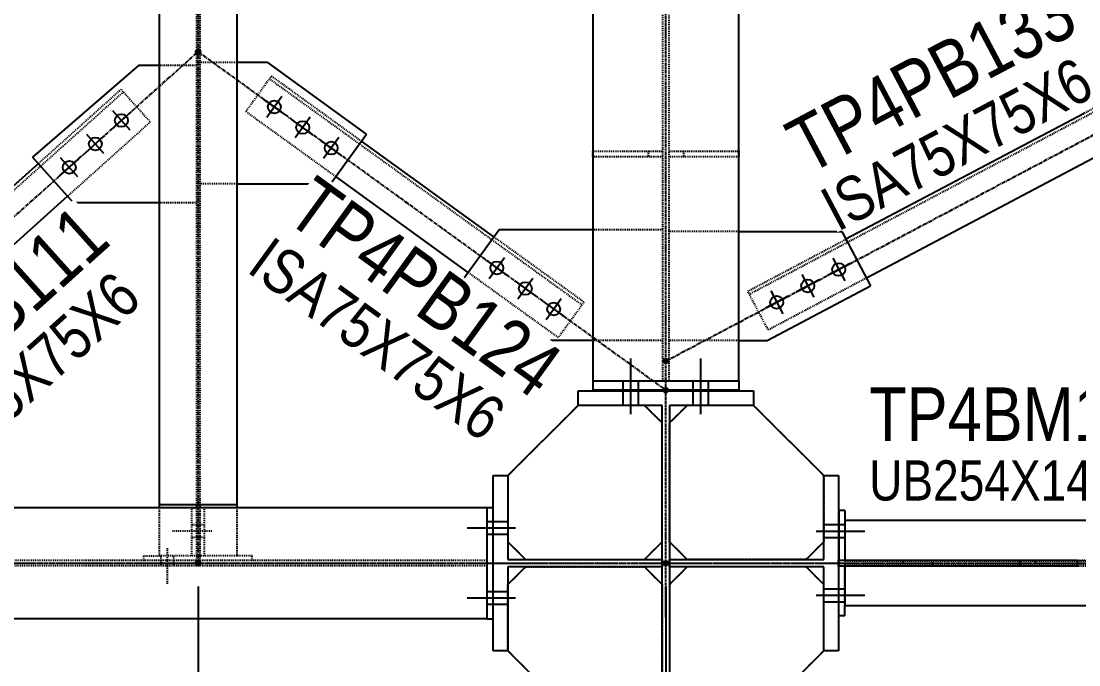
# Model space of a CAD drawing. Header units: millimetres. Extents: x 2102 to 21371, y 12217 to 26594.
# Drawn here: x 16029 to 17838, y 14147 to 15248 of the extents above; entities that cross this region are included whole.
import ezdxf

# ---------------------------------------------------------------- set-up
doc = ezdxf.new("R2010")
doc.units = ezdxf.units.MM
for name, pattern in [('CENTER', [12.7, 7.9375, -1.5875, 1.5875, -1.5875]), ('DXK_LINE_DOT2', [3.9198, 1.9599, -1.9599]), ('DXK_LINE_DOT5', [7.8785, 2.979, -0.9799, 0.9799, -0.9799, 0.9799, -0.9799])]:
    doc.linetypes.add(name, pattern=pattern)
for name, color, linetype in [('1', 7, 'Continuous'), ('2', 7, 'Continuous'), ('4', 7, 'Continuous'), ('6', 7, 'Continuous'), ('8', 7, 'Continuous')]:
    doc.layers.add(name, color=color, linetype=linetype)
doc.styles.add('Arial', font='arial.ttf', dxfattribs={"height": 0.2})
doc.styles.add('Arial Narrow', font='ARIALN.TTF', dxfattribs={"height": 0.2})

# ---------------------------------------------------------------- blocks, each defined once
blk = doc.blocks.new('GridLine-116860372-116903 - 114867')
at = {"layer": '2', "color": 7, "linetype": 'DXK_LINE_DOT5'}
blk.add_line((20200.6, 12454.5), (20200.6, 27661.7), dxfattribs=at)
blk = doc.blocks.new('GridLine-116860372-116905 - 114867')
at = {"layer": '2', "color": 7, "linetype": 'DXK_LINE_DOT5'}
blk.add_line((2535.4, 12570.8), (24512.1, 12570.8), dxfattribs=at)
blk = doc.blocks.new('Part-116860372-114914 - 114867')
at = {"layer": '2', "color": 2, "linetype": 'Continuous'}
for p, q in [((19831.8, 12383.3), (19831.8, 12758.3)), ((19831.8, 12758.3), (19863.1, 12758.3)), ((19863.1, 12758.3), (19863.1, 12579)), ((19863.1, 12579), (20192.4, 12579)), ((20192.4, 12579), (20192.4, 12562.7)), ((20192.4, 12562.7), (19863.1, 12562.7)), ((19863.1, 12562.7), (19863.1, 12383.3)), ((19863.1, 12383.3), (19831.8, 12383.3))]:
    blk.add_line(p, q, dxfattribs=at)
blk = doc.blocks.new('Part-116860372-157493 - 114867')
at = {"layer": '1', "color": 6, "linetype": 'DXK_LINE_DOT2'}
for p, q in [((20208.7, 12870.8), (20246.2, 12908.3)), ((20388.1, 12908.3), (20538.1, 12758.3)), ((20246.2, 12579), (20208.7, 12616.5)), ((20538.1, 12616.5), (20500.6, 12579))]:
    blk.add_line(p, q, dxfattribs=at)
blk = doc.blocks.new('Part-116860372-114913 - 114867')
at = {"layer": '4', "linetype": 'Continuous'}
blk.add_hatch(color=4, dxfattribs=at).paths.add_polyline_path([(20200.6, 12565.8, -1), (20200.6, 12575.8, -1)])
at = {"layer": '2', "color": 2, "linetype": 'Continuous'}
for p, q in [((20013.1, 12939.6), (20388.1, 12939.6)), ((20013.1, 12908.3), (20013.1, 12939.6)), ((20388.1, 12939.6), (20388.1, 12908.3)), ((20192.4, 12908.3), (20013.1, 12908.3)), ((20192.4, 12233.3), (20192.4, 12908.3)), ((20388.1, 12908.3), (20208.7, 12908.3)), ((20208.7, 12908.3), (20208.7, 12233.3)), ((20013.1, 12202.1), (20013.1, 12233.3)), ((20013.1, 12233.3), (20192.4, 12233.3)), ((20208.7, 12233.3), (20388.1, 12233.3)), ((20388.1, 12233.3), (20388.1, 12202.1)), ((20388.1, 12202.1), (20013.1, 12202.1))]:
    blk.add_line(p, q, dxfattribs=at)
at = {"layer": '4', "color": 4, "linetype": 'CENTER'}
blk.add_line((20200.6, 12570.8), (20200.6, 12570.8), dxfattribs=at)
at = {"layer": '4', "color": 4, "linetype": 'Continuous'}
blk.add_circle((20200.6, 12570.8), 5, dxfattribs=at)
blk = doc.blocks.new('Part-116860372-114915 - 114867')
at = {"layer": '2', "color": 2, "linetype": 'Continuous'}
for p, q in [((20538.1, 12758.3), (20569.3, 12758.3)), ((20538.1, 12579), (20538.1, 12758.3)), ((20569.3, 12758.3), (20569.3, 12383.3)), ((20208.7, 12562.7), (20208.7, 12579)), ((20208.7, 12579), (20538.1, 12579)), ((20538.1, 12562.7), (20208.7, 12562.7)), ((20538.1, 12383.3), (20538.1, 12562.7)), ((20569.3, 12383.3), (20538.1, 12383.3))]:
    blk.add_line(p, q, dxfattribs=at)
blk = doc.blocks.new('Part-116860372-114922 - 114867')
at = {"layer": '4', "linetype": 'Continuous'}
blk.add_hatch(color=4, dxfattribs=at).paths.add_polyline_path([(20200.6, 12565.8, -1), (20200.6, 12575.8, -1)])
at = {"layer": '1', "color": 6, "linetype": 'DXK_LINE_DOT2'}
for p, q in [((20583.1, 12662.3), (20583.1, 12564.6)), ((23568.1, 12574.8), (20583.1, 12574.8)), ((23568.1, 12566.9), (20583.1, 12566.9))]:
    blk.add_line(p, q, dxfattribs=at)
at = {"layer": '2', "color": 2, "linetype": 'Continuous'}
for p, q in [((20583.1, 12662.3), (20583.1, 12577.1)), ((23568.1, 12662.3), (20583.1, 12662.3)), ((20583.1, 12564.6), (20583.1, 12479.3)), ((23568.1, 12479.3), (20583.1, 12479.3))]:
    blk.add_line(p, q, dxfattribs=at)
at = {"layer": '4', "color": 4, "linetype": 'CENTER'}
blk.add_line((20200.6, 12570.8), (23950.6, 12570.8), dxfattribs=at)
at = {"layer": '4', "color": 4, "linetype": 'Continuous'}
blk.add_circle((20200.6, 12570.8), 5, dxfattribs=at)
blk = doc.blocks.new('Part-116860372-115871 - 114867')
at = {"layer": '1', "color": 6, "linetype": 'DXK_LINE_DOT2'}
for p, q in [((20044.3, 12960.8), (20194.3, 12960.8)), ((20206.8, 12960.8), (20356.8, 12960.8))]:
    blk.add_line(p, q, dxfattribs=at)
at = {"layer": '2', "color": 2, "linetype": 'Continuous'}
for p, q in [((20044.3, 12960.8), (20044.3, 12940.8)), ((20356.8, 12960.8), (20356.8, 12940.8)), ((20356.8, 12940.8), (20044.3, 12940.8))]:
    blk.add_line(p, q, dxfattribs=at)
blk = doc.blocks.new('Part-116860372-114923 - 114867')
at = {"layer": '4', "linetype": 'Continuous'}
blk.add_hatch(color=4, dxfattribs=at).paths.add_polyline_path([(20200.6, 12565.8, -1), (20200.6, 12575.8, -1)])
at = {"layer": '1', "color": 6, "linetype": 'DXK_LINE_DOT2'}
for p, q in [((19818.1, 12576.7), (9958.1, 12576.7)), ((19818.1, 12565), (9958.1, 12565))]:
    blk.add_line(p, q, dxfattribs=at)
at = {"layer": '2', "color": 2, "linetype": 'Continuous'}
for p, q in [((18431.8, 12689.6), (19818.1, 12689.6)), ((19818.1, 12689.6), (19818.1, 12452.1)), ((19818.1, 12452.1), (18431.8, 12452.1))]:
    blk.add_line(p, q, dxfattribs=at)
at = {"layer": '4', "color": 4, "linetype": 'CENTER'}
blk.add_line((9575.6, 12570.8), (20200.6, 12570.8), dxfattribs=at)
at = {"layer": '4', "color": 4, "linetype": 'Continuous'}
blk.add_circle((20200.6, 12570.8), 5, dxfattribs=at)
blk = doc.blocks.new('Part-116860372-116354 - 114867')
at = {"layer": '1', "color": 6, "linetype": 'DXK_LINE_DOT2'}
for p, q in [((20206.8, 13452.1), (20356.8, 13452.1)), ((20356.8, 13439.6), (20206.8, 13439.6)), ((20238.1, 13452.1), (20238.1, 13439.6)), ((20356.8, 13452.1), (20356.8, 13439.6))]:
    blk.add_line(p, q, dxfattribs=at)
blk = doc.blocks.new('Part-116860372-149972 - 114867')
at = {"layer": '1', "color": 6, "linetype": 'DXK_LINE_DOT2'}
for p, q in [((19900.6, 12562.7), (20155, 12562.7)), ((19863.1, 12383.3), (19863.1, 12525.2)), ((20192.5, 12525.2), (20192.5, 12270.8)), ((20155, 12233.3), (20013.1, 12233.3))]:
    blk.add_line(p, q, dxfattribs=at)
at = {"layer": '2', "color": 2, "linetype": 'Continuous'}
for p, q in [((19900.6, 12562.7), (19863.1, 12525.2)), ((20155, 12562.7), (20192.5, 12525.2)), ((20013.1, 12233.3), (19863.1, 12383.3)), ((20192.5, 12270.8), (20155, 12233.3))]:
    blk.add_line(p, q, dxfattribs=at)
blk = doc.blocks.new('Part-116860372-114995 - 114867')
at = {"layer": '4', "linetype": 'Continuous'}
for points in [[(19200.6, 15315.8, -1), (19200.6, 15325.8, -1)], [(19200.6, 12565.8, -1), (19200.6, 12575.8, -1)]]:
    blk.add_hatch(color=4, dxfattribs=at).paths.add_polyline_path(points)
at = {"layer": '1', "color": 6, "linetype": 'DXK_LINE_DOT2'}
for p, q in [((19117.3, 15303.4), (19117.3, 15177.7)), ((19283.8, 15303.4), (19117.3, 15303.4)), ((19197, 15303.4), (19197, 15177.7)), ((19204.1, 15303.4), (19204.1, 15177.7)), ((19283.8, 15303.4), (19283.8, 15177.7)), ((19197, 15171.5), (19197, 12695.8)), ((19204.1, 15171.5), (19204.1, 12695.8)), ((19117.3, 12689.6), (19117.3, 12586.7)), ((19197, 12689.6), (19197, 12586.7)), ((19204.1, 12689.6), (19204.1, 12586.7)), ((19283.8, 12689.6), (19283.8, 12586.7)), ((19283.8, 12586.7), (19117.3, 12586.7))]:
    blk.add_line(p, q, dxfattribs=at)
at = {"layer": '2', "color": 2, "linetype": 'Continuous'}
for p, q in [((19117.3, 15177.7), (19117.3, 12689.6)), ((19283.8, 15171.5), (19117.3, 15171.5)), ((19197, 15177.7), (19197, 15171.5)), ((19204.1, 15177.7), (19204.1, 15171.5)), ((19283.8, 15177.7), (19283.8, 12689.6)), ((19283.8, 12695.8), (19117.3, 12695.8)), ((19197, 12695.8), (19197, 12689.6)), ((19204.1, 12695.8), (19204.1, 12689.6))]:
    blk.add_line(p, q, dxfattribs=at)
at = {"layer": '4', "color": 4, "linetype": 'CENTER'}
blk.add_line((19200.6, 15320.8), (19200.6, 12570.8), dxfattribs=at)
at = {"layer": '4', "color": 4, "linetype": 'Continuous'}
for centre in [(19200.6, 15320.8), (19200.6, 12570.8)]:
    blk.add_circle(centre, 5, dxfattribs=at)
blk = doc.blocks.new('Part-116860372-115072 - 114867')
at = {"layer": '4', "linetype": 'Continuous'}
for points in [[(19200.6, 13659.6, -1), (19200.6, 13669.6, -1)], [(17981.8, 12565.8, -1), (17981.8, 12575.8, -1)]]:
    blk.add_hatch(color=4, dxfattribs=at).paths.add_polyline_path(points)
at = {"layer": '1', "color": 6, "linetype": 'DXK_LINE_DOT2'}
for p, q in [((19041, 13578.5), (18142.9, 12772.5)), ((19036, 13584), (18859.2, 13425.4)), ((19036, 13584), (19098.6, 13514.3)), ((19098.6, 13514.3), (18921.8, 13355.6)), ((18137.9, 12778.1), (18314.7, 12936.7)), ((18377.3, 12867), (18200.5, 12708.3)), ((18200.5, 12708.3), (18137.9, 12778.1))]:
    blk.add_line(p, q, dxfattribs=at)
at = {"layer": '2', "color": 2, "linetype": 'Continuous'}
for p, q in [((18859.2, 13425.4), (18314.7, 12936.7)), ((18921.8, 13355.6), (18377.3, 12867))]:
    blk.add_line(p, q, dxfattribs=at)
at = {"layer": '4', "color": 4, "linetype": 'CENTER'}
blk.add_line((17981.8, 12570.8), (19200.6, 13664.6), dxfattribs=at)
at = {"layer": '4', "color": 4, "linetype": 'Continuous'}
for centre in [(19200.6, 13664.6), (17981.8, 12570.8)]:
    blk.add_circle(centre, 5, dxfattribs=at)
blk = doc.blocks.new('Part-116860372-115073 - 114867')
at = {"layer": '4', "linetype": 'Continuous'}
for points in [[(19200.6, 13659.6, -1), (19200.6, 13669.6, -1)], [(20200.6, 12935.8, -1), (20200.6, 12945.8, -1)]]:
    blk.add_hatch(color=4, dxfattribs=at).paths.add_polyline_path(points)
at = {"layer": '1', "color": 6, "linetype": 'DXK_LINE_DOT2'}
for p, q in [((19357.5, 13612.7), (19302.6, 13536.8)), ((19357.5, 13612.7), (19549.9, 13473.5)), ((20021.2, 13123.1), (19353.1, 13606.6)), ((19495, 13397.5), (19302.6, 13536.8)), ((20025.6, 13129.2), (19833.2, 13268.5)), ((19970.6, 13053.3), (19778.2, 13192.5)), ((20025.6, 13129.2), (19970.6, 13053.3))]:
    blk.add_line(p, q, dxfattribs=at)
at = {"layer": '2', "color": 2, "linetype": 'Continuous'}
for p, q in [((19833.2, 13268.5), (19549.9, 13473.5)), ((19778.2, 13192.5), (19495, 13397.5))]:
    blk.add_line(p, q, dxfattribs=at)
at = {"layer": '4', "color": 4, "linetype": 'CENTER'}
blk.add_line((19200.6, 13664.6), (20200.6, 12940.8), dxfattribs=at)
at = {"layer": '4', "color": 4, "linetype": 'Continuous'}
for centre in [(19200.6, 13664.6), (20200.6, 12940.8)]:
    blk.add_circle(centre, 5, dxfattribs=at)
blk = doc.blocks.new('Part-116860372-115074 - 114867')
at = {"layer": '4', "linetype": 'Continuous'}
for points in [[(21450.6, 13659.6, -1), (21450.6, 13669.6, -1)], [(20200.6, 12998.3, -1), (20200.6, 13008.3, -1)]]:
    blk.add_hatch(color=4, dxfattribs=at).paths.add_polyline_path(points)
at = {"layer": '1', "color": 6, "linetype": 'DXK_LINE_DOT2'}
for p, q in [((21308.2, 13637.4), (20379.1, 13145.8)), ((21304.7, 13644), (21094.8, 13532.9)), ((21304.7, 13644), (21348.6, 13561.1)), ((21348.6, 13561.1), (21138.6, 13450.1)), ((20375.6, 13152.5), (20585.5, 13263.5)), ((20629.3, 13180.7), (20419.4, 13069.6)), ((20419.4, 13069.6), (20375.6, 13152.5))]:
    blk.add_line(p, q, dxfattribs=at)
at = {"layer": '2', "color": 2, "linetype": 'Continuous'}
for p, q in [((21094.8, 13532.9), (20585.5, 13263.5)), ((21138.6, 13450.1), (20629.3, 13180.7))]:
    blk.add_line(p, q, dxfattribs=at)
at = {"layer": '4', "color": 4, "linetype": 'CENTER'}
blk.add_line((20200.6, 13003.3), (21450.6, 13664.6), dxfattribs=at)
at = {"layer": '4', "color": 4, "linetype": 'Continuous'}
for centre in [(21450.6, 13664.6), (20200.6, 13003.3)]:
    blk.add_circle(centre, 5, dxfattribs=at)
blk = doc.blocks.new('Bolt-116860372-116146 - 114867')
at = {"layer": '2', "color": 1, "linetype": 'Continuous'}
for p, q in [((19016.3, 13499.2), (19057.3, 13536)), ((19055.2, 13497.1), (19018.4, 13538.1)), ((18960.5, 13449.1), (19001.4, 13485.9)), ((18999.3, 13447), (18962.6, 13488)), ((18904.7, 13399), (18945.6, 13435.8)), ((18943.5, 13397), (18906.8, 13437.9))]:
    blk.add_line(p, q, dxfattribs=at)
for centre in [(19036.8, 13517.6), (18981, 13467.5), (18925.2, 13417.4)]:
    blk.add_circle(centre, 13.8, dxfattribs=at)
blk = doc.blocks.new('Part-116860372-116154 - 114867')
at = {"layer": '1', "color": 6, "linetype": 'DXK_LINE_DOT2'}
for p, q in [((19283.8, 13641.5), (19204.1, 13641.5)), ((19283.8, 13382.3), (19204.1, 13382.3))]:
    blk.add_line(p, q, dxfattribs=at)
at = {"layer": '2', "color": 2, "linetype": 'Continuous'}
for p, q in [((19349.7, 13641.5), (19283.8, 13641.5)), ((19560.9, 13488.6), (19349.7, 13641.5)), ((19484, 13382.3), (19560.9, 13488.6)), ((19283.8, 13382.3), (19484, 13382.3))]:
    blk.add_line(p, q, dxfattribs=at)
blk = doc.blocks.new('Bolt-116860372-116158 - 114867')
at = {"layer": '2', "color": 1, "linetype": 'Continuous'}
for p, q in [((19817, 13218.4), (19861.6, 13186.2)), ((19823.2, 13180), (19855.4, 13224.6)), ((19877.8, 13174.5), (19922.3, 13142.2)), ((19883.9, 13136.1), (19916.2, 13180.6)), ((19944.7, 13092.1), (19976.9, 13136.6)), ((19938.5, 13130.5), (19983.1, 13098.2))]:
    blk.add_line(p, q, dxfattribs=at)
for centre in [(19839.3, 13202.3), (19900.1, 13158.3), (19960.8, 13114.4)]:
    blk.add_circle(centre, 13.8, dxfattribs=at)
blk = doc.blocks.new('Part-116860372-115239 - 114867')
at = {"layer": '1', "color": 6, "linetype": 'DXK_LINE_DOT2'}
for p, q in [((19214.1, 12689.2), (19204.1, 12689.2)), ((19214.1, 12586.7), (19214.1, 12689.2)), ((19204.1, 12586.7), (19204.1, 12576.7)), ((19316.6, 12586.7), (19283.8, 12586.7)), ((19316.6, 12576.7), (19316.6, 12586.7))]:
    blk.add_line(p, q, dxfattribs=at)
blk = doc.blocks.new('Part-116860372-115115 - 114867')
at = {"layer": '2', "color": 2, "linetype": 'Continuous'}
for p, q in [((20044.3, 20964.1), (20044.3, 12960.8)), ((20356.8, 12960.8), (20356.8, 20964.1)), ((20044.3, 12960.8), (20356.8, 12960.8))]:
    blk.add_line(p, q, dxfattribs=at)
blk = doc.blocks.new('Part-116860372-115117 - 114867')
at = {"layer": '1', "color": 6, "linetype": 'DXK_LINE_DOT2'}
for p, q in [((20194.3, 12960.8), (20194.3, 20964.1)), ((20206.8, 20964.1), (20206.8, 12960.8)), ((20206.8, 12960.8), (20194.3, 12960.8))]:
    blk.add_line(p, q, dxfattribs=at)
blk = doc.blocks.new('Part-116860372-115238 - 114867')
at = {"layer": '1', "color": 6, "linetype": 'DXK_LINE_DOT2'}
for p, q in [((19187, 12586.7), (19187, 12689.2)), ((19187, 12689.2), (19197, 12689.2)), ((19084.5, 12576.7), (19084.5, 12586.7)), ((19084.5, 12586.7), (19117.3, 12586.7)), ((19197, 12586.7), (19197, 12576.7))]:
    blk.add_line(p, q, dxfattribs=at)
blk = doc.blocks.new('Bolt-116860372-115240 - 114867')
at = {"layer": '1', "color": 1, "linetype": 'DXK_LINE_DOT2'}
for p, q in [((19230.4, 12639.2), (19145.4, 12639.2)), ((19197, 12653), (19187, 12653)), ((19204.1, 12653), (19197, 12653)), ((19214.1, 12653), (19204.1, 12653)), ((19197, 12625.5), (19187, 12625.5)), ((19204.1, 12625.5), (19197, 12625.5)), ((19214.1, 12625.5), (19204.1, 12625.5))]:
    blk.add_line(p, q, dxfattribs=at)
blk = doc.blocks.new('Bolt-116860372-115287 - 114867')
at = {"layer": '1', "color": 1, "linetype": 'DXK_LINE_DOT2'}
for p, q in [((19134.5, 12603), (19134.5, 12524.2)), ((19120.8, 12586.7), (19120.8, 12576.7)), ((19120.8, 12576.7), (19120.8, 12565)), ((19148.3, 12586.7), (19148.3, 12576.7)), ((19148.3, 12576.7), (19148.3, 12565))]:
    blk.add_line(p, q, dxfattribs=at)
blk = doc.blocks.new('Part-116860372-116160 - 114867')
at = {"layer": '1', "color": 6, "linetype": 'DXK_LINE_DOT2'}
for p, q in [((20356.8, 13280.1), (20206.8, 13280.1)), ((20356.8, 13047.1), (20206.8, 13047.1))]:
    blk.add_line(p, q, dxfattribs=at)
at = {"layer": '2', "color": 2, "linetype": 'Continuous'}
for p, q in [((20356.8, 13280.1), (20576.7, 13280.1)), ((20576.7, 13280.1), (20638.1, 13164.1)), ((20416.8, 13047.1), (20638.1, 13164.1)), ((20356.8, 13047.1), (20416.8, 13047.1))]:
    blk.add_line(p, q, dxfattribs=at)
blk = doc.blocks.new('Part-116860372-149971 - 114867')
at = {"layer": '1', "color": 6, "linetype": 'DXK_LINE_DOT2'}
for p, q in [((20388.1, 12908.3), (20246.2, 12908.3)), ((20208.7, 12616.5), (20208.7, 12870.8)), ((20538.1, 12758.3), (20538.1, 12616.5)), ((20500.6, 12579), (20246.2, 12579))]:
    blk.add_line(p, q, dxfattribs=at)
at = {"layer": '2', "color": 2, "linetype": 'Continuous'}
for p, q in [((20246.2, 12908.3), (20208.7, 12870.8)), ((20388.1, 12908.3), (20538.1, 12758.3)), ((20246.2, 12579), (20208.7, 12616.5)), ((20538.1, 12616.5), (20500.6, 12579))]:
    blk.add_line(p, q, dxfattribs=at)
blk = doc.blocks.new('Bolt-116860372-115872 - 114867')
at = {"layer": '2', "color": 1, "linetype": 'Continuous'}
for p, q in [((20125.6, 12889.6), (20125.6, 13008.3)), ((20125.6, 12889.6), (20125.6, 13008.3)), ((20125.6, 12889.6), (20125.6, 13008.3)), ((20125.6, 12889.6), (20125.6, 13008.3)), ((20125.6, 12889.6), (20125.6, 13008.3)), ((20125.6, 12889.6), (20125.6, 13008.3)), ((20125.6, 12889.6), (20125.6, 13008.3)), ((20125.6, 12889.6), (20125.6, 13008.3)), ((20125.6, 12889.6), (20125.6, 13008.3)), ((20125.6, 12889.6), (20125.6, 13008.3)), ((20275.6, 12889.6), (20275.6, 13008.3)), ((20275.6, 12889.6), (20275.6, 13008.3)), ((20275.6, 12889.6), (20275.6, 13008.3)), ((20275.6, 12889.6), (20275.6, 13008.3)), ((20275.6, 12889.6), (20275.6, 13008.3)), ((20275.6, 12889.6), (20275.6, 13008.3)), ((20275.6, 12889.6), (20275.6, 13008.3)), ((20275.6, 12889.6), (20275.6, 13008.3)), ((20275.6, 12889.6), (20275.6, 13008.3)), ((20275.6, 12889.6), (20275.6, 13008.3)), ((20109.3, 12940.8), (20109.3, 12960.8)), ((20109.3, 12940.8), (20109.3, 12960.8)), ((20109.3, 12940.8), (20109.3, 12960.8)), ((20109.3, 12940.8), (20109.3, 12960.8)), ((20109.3, 12940.8), (20109.3, 12960.8)), ((20109.3, 12940.8), (20109.3, 12960.8)), ((20109.3, 12940.8), (20109.3, 12960.8)), ((20109.3, 12940.8), (20109.3, 12960.8)), ((20109.3, 12940.8), (20109.3, 12960.8)), ((20109.3, 12940.8), (20109.3, 12960.8)), ((20141.8, 12940.8), (20141.8, 12960.8)), ((20141.8, 12940.8), (20141.8, 12960.8)), ((20141.8, 12940.8), (20141.8, 12960.8)), ((20141.8, 12940.8), (20141.8, 12960.8)), ((20141.8, 12940.8), (20141.8, 12960.8)), ((20141.8, 12940.8), (20141.8, 12960.8)), ((20141.8, 12940.8), (20141.8, 12960.8)), ((20141.8, 12940.8), (20141.8, 12960.8)), ((20141.8, 12940.8), (20141.8, 12960.8)), ((20141.8, 12940.8), (20141.8, 12960.8)), ((20259.3, 12940.8), (20259.3, 12960.8)), ((20259.3, 12940.8), (20259.3, 12960.8)), ((20259.3, 12940.8), (20259.3, 12960.8)), ((20259.3, 12940.8), (20259.3, 12960.8)), ((20259.3, 12940.8), (20259.3, 12960.8)), ((20259.3, 12940.8), (20259.3, 12960.8)), ((20259.3, 12940.8), (20259.3, 12960.8)), ((20259.3, 12940.8), (20259.3, 12960.8)), ((20259.3, 12940.8), (20259.3, 12960.8)), ((20259.3, 12940.8), (20259.3, 12960.8)), ((20291.8, 12940.8), (20291.8, 12960.8)), ((20291.8, 12940.8), (20291.8, 12960.8)), ((20291.8, 12940.8), (20291.8, 12960.8)), ((20291.8, 12940.8), (20291.8, 12960.8)), ((20291.8, 12940.8), (20291.8, 12960.8)), ((20291.8, 12940.8), (20291.8, 12960.8)), ((20291.8, 12940.8), (20291.8, 12960.8)), ((20291.8, 12940.8), (20291.8, 12960.8)), ((20291.8, 12940.8), (20291.8, 12960.8)), ((20291.8, 12940.8), (20291.8, 12960.8)), ((20109.3, 12908.3), (20109.3, 12939.6)), ((20109.3, 12908.3), (20109.3, 12939.6)), ((20109.3, 12908.3), (20109.3, 12939.6)), ((20109.3, 12908.3), (20109.3, 12939.6)), ((20109.3, 12908.3), (20109.3, 12939.6)), ((20109.3, 12908.3), (20109.3, 12939.6)), ((20109.3, 12908.3), (20109.3, 12939.6)), ((20109.3, 12908.3), (20109.3, 12939.6)), ((20109.3, 12908.3), (20109.3, 12939.6)), ((20109.3, 12908.3), (20109.3, 12939.6)), ((20141.8, 12908.3), (20141.8, 12939.6)), ((20141.8, 12908.3), (20141.8, 12939.6)), ((20141.8, 12908.3), (20141.8, 12939.6)), ((20141.8, 12908.3), (20141.8, 12939.6)), ((20141.8, 12908.3), (20141.8, 12939.6)), ((20141.8, 12908.3), (20141.8, 12939.6)), ((20141.8, 12908.3), (20141.8, 12939.6)), ((20141.8, 12908.3), (20141.8, 12939.6)), ((20141.8, 12908.3), (20141.8, 12939.6)), ((20141.8, 12908.3), (20141.8, 12939.6)), ((20259.3, 12908.3), (20259.3, 12939.6)), ((20259.3, 12908.3), (20259.3, 12939.6)), ((20259.3, 12908.3), (20259.3, 12939.6)), ((20259.3, 12908.3), (20259.3, 12939.6)), ((20259.3, 12908.3), (20259.3, 12939.6)), ((20259.3, 12908.3), (20259.3, 12939.6)), ((20259.3, 12908.3), (20259.3, 12939.6)), ((20259.3, 12908.3), (20259.3, 12939.6)), ((20259.3, 12908.3), (20259.3, 12939.6)), ((20259.3, 12908.3), (20259.3, 12939.6)), ((20291.8, 12908.3), (20291.8, 12939.6)), ((20291.8, 12908.3), (20291.8, 12939.6)), ((20291.8, 12908.3), (20291.8, 12939.6)), ((20291.8, 12908.3), (20291.8, 12939.6)), ((20291.8, 12908.3), (20291.8, 12939.6)), ((20291.8, 12908.3), (20291.8, 12939.6)), ((20291.8, 12908.3), (20291.8, 12939.6)), ((20291.8, 12908.3), (20291.8, 12939.6)), ((20291.8, 12908.3), (20291.8, 12939.6)), ((20291.8, 12908.3), (20291.8, 12939.6))]:
    blk.add_line(p, q, dxfattribs=at)
blk = doc.blocks.new('Part-116860372-157492 - 114867')
at = {"layer": '1', "color": 6, "linetype": 'DXK_LINE_DOT2'}
for p, q in [((20013.1, 12908.3), (19863.1, 12758.3)), ((20192.5, 12870.8), (20155, 12908.3)), ((19863.1, 12616.5), (19900.6, 12579)), ((20155, 12579), (20192.5, 12616.5))]:
    blk.add_line(p, q, dxfattribs=at)
blk = doc.blocks.new('Part-116860372-116145 - 114867')
at = {"layer": '1', "color": 6, "linetype": 'DXK_LINE_DOT2'}
for p, q in [((19197, 13635.2), (19117.3, 13635.2)), ((19197, 13341.7), (19117.3, 13341.7))]:
    blk.add_line(p, q, dxfattribs=at)
at = {"layer": '2', "color": 2, "linetype": 'Continuous'}
for p, q in [((19073.2, 13635.2), (18846.7, 13439.4)), ((19117.3, 13635.2), (19073.2, 13635.2)), ((18934.3, 13341.7), (18846.7, 13439.4)), ((19117.3, 13341.7), (18934.3, 13341.7))]:
    blk.add_line(p, q, dxfattribs=at)
blk = doc.blocks.new('Bolt-116860372-116155 - 114867')
at = {"layer": '2', "color": 1, "linetype": 'Continuous'}
for p, q in [((19379.8, 13568.8), (19347.5, 13524.3)), ((19385.9, 13530.4), (19341.4, 13562.7)), ((19440.5, 13524.9), (19408.3, 13480.3)), ((19446.7, 13486.5), (19402.1, 13518.7)), ((19501.3, 13480.9), (19469.1, 13436.3)), ((19507.5, 13442.5), (19462.9, 13474.7))]:
    blk.add_line(p, q, dxfattribs=at)
for centre in [(19363.7, 13546.5), (19424.4, 13502.6), (19485.2, 13458.6)]:
    blk.add_circle(centre, 13.8, dxfattribs=at)
blk = doc.blocks.new('Part-116860372-116157 - 114867')
at = {"layer": '1', "color": 6, "linetype": 'DXK_LINE_DOT2'}
for p, q in [((20194.3, 13283.7), (20044.3, 13283.7)), ((20194.3, 13047), (20044.3, 13047))]:
    blk.add_line(p, q, dxfattribs=at)
at = {"layer": '2', "color": 2, "linetype": 'Continuous'}
for p, q in [((19844.2, 13283.7), (19767.2, 13177.3)), ((20044.3, 13283.7), (19844.2, 13283.7)), ((19767.2, 13177.3), (19947.2, 13047)), ((20044.3, 13047), (19947.2, 13047))]:
    blk.add_line(p, q, dxfattribs=at)
blk = doc.blocks.new('Bolt-116860372-116161 - 114867')
at = {"layer": '2', "color": 1, "linetype": 'Continuous'}
for p, q in [((20594.5, 13211.7), (20545.9, 13186)), ((20557.4, 13223.2), (20583.1, 13174.6)), ((20491.1, 13188.1), (20516.8, 13139.5)), ((20528.2, 13176.7), (20479.6, 13150.9)), ((20461.9, 13141.6), (20413.3, 13115.9)), ((20424.8, 13153), (20450.5, 13104.4))]:
    blk.add_line(p, q, dxfattribs=at)
for centre in [(20570.2, 13198.9), (20503.9, 13163.8), (20437.6, 13128.7)]:
    blk.add_circle(centre, 13.8, dxfattribs=at)
blk = doc.blocks.new('Part-116860372-116355 - 114867')
at = {"layer": '1', "color": 6, "linetype": 'DXK_LINE_DOT2'}
for p, q in [((20044.3, 13439.6), (20044.3, 13452.1)), ((20044.3, 13452.1), (20194.3, 13452.1)), ((20194.3, 13439.6), (20044.3, 13439.6)), ((20163.1, 13452.1), (20163.1, 13439.6))]:
    blk.add_line(p, q, dxfattribs=at)
blk = doc.blocks.new('Part-116860372-116810 - 114867')
at = {"layer": '1', "color": 6, "linetype": 'DXK_LINE_DOT2'}
for p, q in [((20570.6, 12683.3), (20570.6, 12564.6)), ((20583.1, 12479.3), (20583.1, 12564.6))]:
    blk.add_line(p, q, dxfattribs=at)
at = {"layer": '2', "color": 2, "linetype": 'Continuous'}
for p, q in [((20570.6, 12683.3), (20570.6, 12577.1)), ((20583.1, 12683.3), (20570.6, 12683.3)), ((20583.1, 12683.3), (20583.1, 12662.3)), ((20570.6, 12458.3), (20570.6, 12564.6)), ((20583.1, 12458.3), (20570.6, 12458.3)), ((20583.1, 12458.3), (20583.1, 12479.3))]:
    blk.add_line(p, q, dxfattribs=at)
blk = doc.blocks.new('Bolt-116860372-116811 - 114867')
at = {"layer": '2', "color": 1, "linetype": 'Continuous'}
for p, q in [((20521.8, 12639.6), (20625.6, 12639.6)), ((20521.8, 12639.6), (20625.6, 12639.6)), ((20538.1, 12653.3), (20569.3, 12653.3)), ((20538.1, 12653.3), (20569.3, 12653.3)), ((20570.6, 12653.3), (20583.1, 12653.3)), ((20570.6, 12653.3), (20583.1, 12653.3)), ((20538.1, 12625.8), (20569.3, 12625.8)), ((20538.1, 12625.8), (20569.3, 12625.8)), ((20570.6, 12625.8), (20583.1, 12625.8)), ((20570.6, 12625.8), (20583.1, 12625.8)), ((20538.1, 12515.8), (20569.3, 12515.8)), ((20538.1, 12515.8), (20569.3, 12515.8)), ((20570.6, 12515.8), (20583.1, 12515.8)), ((20570.6, 12515.8), (20583.1, 12515.8)), ((20521.8, 12502.1), (20625.6, 12502.1)), ((20521.8, 12502.1), (20625.6, 12502.1)), ((20538.1, 12488.3), (20569.3, 12488.3)), ((20538.1, 12488.3), (20569.3, 12488.3)), ((20570.6, 12488.3), (20583.1, 12488.3)), ((20570.6, 12488.3), (20583.1, 12488.3))]:
    blk.add_line(p, q, dxfattribs=at)
blk = doc.blocks.new('Part-116860372-116816 - 114867')
at = {"layer": '1', "color": 6, "linetype": 'DXK_LINE_DOT2'}
blk.add_line((19818.1, 12689.6), (19818.1, 12452.1), dxfattribs=at)
at = {"layer": '2', "color": 2, "linetype": 'Continuous'}
for p, q in [((19818.1, 12689.6), (19830.6, 12689.6)), ((19830.6, 12689.6), (19830.6, 12452.1)), ((19818.1, 12452.1), (19830.6, 12452.1))]:
    blk.add_line(p, q, dxfattribs=at)
blk = doc.blocks.new('Bolt-116860372-116817 - 114867')
at = {"layer": '2', "color": 1, "linetype": 'Continuous'}
for p, q in [((19879.3, 12645.8), (19775.6, 12645.8)), ((19879.3, 12645.8), (19775.6, 12645.8)), ((19879.3, 12645.8), (19775.6, 12645.8)), ((19879.3, 12645.8), (19775.6, 12645.8)), ((19879.3, 12645.8), (19775.6, 12645.8)), ((19879.3, 12645.8), (19775.6, 12645.8)), ((19830.6, 12659.6), (19818.1, 12659.6)), ((19830.6, 12659.6), (19818.1, 12659.6)), ((19830.6, 12659.6), (19818.1, 12659.6)), ((19830.6, 12659.6), (19818.1, 12659.6)), ((19830.6, 12659.6), (19818.1, 12659.6)), ((19830.6, 12659.6), (19818.1, 12659.6)), ((19863.1, 12659.6), (19831.8, 12659.6)), ((19863.1, 12659.6), (19831.8, 12659.6)), ((19863.1, 12659.6), (19831.8, 12659.6)), ((19863.1, 12659.6), (19831.8, 12659.6)), ((19863.1, 12659.6), (19831.8, 12659.6)), ((19863.1, 12659.6), (19831.8, 12659.6)), ((19830.6, 12632.1), (19818.1, 12632.1)), ((19830.6, 12632.1), (19818.1, 12632.1)), ((19830.6, 12632.1), (19818.1, 12632.1)), ((19830.6, 12632.1), (19818.1, 12632.1)), ((19830.6, 12632.1), (19818.1, 12632.1)), ((19830.6, 12632.1), (19818.1, 12632.1)), ((19863.1, 12632.1), (19831.8, 12632.1)), ((19863.1, 12632.1), (19831.8, 12632.1)), ((19863.1, 12632.1), (19831.8, 12632.1)), ((19863.1, 12632.1), (19831.8, 12632.1)), ((19863.1, 12632.1), (19831.8, 12632.1)), ((19863.1, 12632.1), (19831.8, 12632.1)), ((19830.6, 12509.6), (19818.1, 12509.6)), ((19830.6, 12509.6), (19818.1, 12509.6)), ((19830.6, 12509.6), (19818.1, 12509.6)), ((19830.6, 12509.6), (19818.1, 12509.6)), ((19830.6, 12509.6), (19818.1, 12509.6)), ((19830.6, 12509.6), (19818.1, 12509.6)), ((19863.1, 12509.6), (19831.8, 12509.6)), ((19863.1, 12509.6), (19831.8, 12509.6)), ((19863.1, 12509.6), (19831.8, 12509.6)), ((19863.1, 12509.6), (19831.8, 12509.6)), ((19863.1, 12509.6), (19831.8, 12509.6)), ((19863.1, 12509.6), (19831.8, 12509.6)), ((19879.3, 12495.8), (19775.6, 12495.8)), ((19879.3, 12495.8), (19775.6, 12495.8)), ((19879.3, 12495.8), (19775.6, 12495.8)), ((19879.3, 12495.8), (19775.6, 12495.8)), ((19879.3, 12495.8), (19775.6, 12495.8)), ((19879.3, 12495.8), (19775.6, 12495.8)), ((19830.6, 12482.1), (19818.1, 12482.1)), ((19830.6, 12482.1), (19818.1, 12482.1)), ((19830.6, 12482.1), (19818.1, 12482.1)), ((19830.6, 12482.1), (19818.1, 12482.1)), ((19830.6, 12482.1), (19818.1, 12482.1)), ((19830.6, 12482.1), (19818.1, 12482.1)), ((19863.1, 12482.1), (19831.8, 12482.1)), ((19863.1, 12482.1), (19831.8, 12482.1)), ((19863.1, 12482.1), (19831.8, 12482.1)), ((19863.1, 12482.1), (19831.8, 12482.1)), ((19863.1, 12482.1), (19831.8, 12482.1)), ((19863.1, 12482.1), (19831.8, 12482.1))]:
    blk.add_line(p, q, dxfattribs=at)
blk = doc.blocks.new('Part-116860372-116841 - 114867')
at = {"layer": '1', "color": 6, "linetype": 'DXK_LINE_DOT2'}
for p, q in [((20569.3, 12564.6), (20569.3, 12577.1)), ((20569.3, 12577.1), (21290.8, 12577.1)), ((20769.9, 12577.1), (20769.9, 12564.6)), ((20990.5, 12564.6), (20990.5, 12577.1)), ((21290.8, 12577.1), (21290.8, 12564.6)), ((21290.8, 12564.6), (20569.3, 12564.6))]:
    blk.add_line(p, q, dxfattribs=at)
blk = doc.blocks.new('Part-116860372-116853 - 114867')
at = {"layer": '1', "color": 6, "linetype": 'DXK_LINE_DOT2'}
blk.add_line((20707.5, 12564.6), (20707.5, 12577.1), dxfattribs=at)
at = {"layer": '2', "color": 2, "linetype": 'Continuous'}
for p, q in [((20569.3, 12577.1), (20956.4, 12577.1)), ((20569.3, 12564.6), (20569.3, 12577.1)), ((20956.4, 12577.1), (21080.6, 12577.1)), ((20956.4, 12577.1), (20956.4, 12564.6)), ((21080.6, 12577.1), (21080.6, 12564.6)), ((20956.4, 12564.6), (20569.3, 12564.6)), ((21080.6, 12564.6), (20956.4, 12564.6))]:
    blk.add_line(p, q, dxfattribs=at)
blk = doc.blocks.new('Part-116860372-149973 - 114867')
at = {"layer": '1', "color": 6, "linetype": 'DXK_LINE_DOT2'}
for p, q in [((20500.6, 12562.7), (20246.2, 12562.7)), ((20208.7, 12525.2), (20208.7, 12270.8)), ((20538.1, 12383.3), (20538.1, 12525.2)), ((20246.2, 12233.3), (20388.1, 12233.3))]:
    blk.add_line(p, q, dxfattribs=at)
at = {"layer": '2', "color": 2, "linetype": 'Continuous'}
for p, q in [((20246.2, 12562.7), (20208.7, 12525.2)), ((20538.1, 12525.2), (20500.6, 12562.7)), ((20388.1, 12233.3), (20538.1, 12383.3)), ((20208.7, 12270.8), (20246.2, 12233.3))]:
    blk.add_line(p, q, dxfattribs=at)
blk = doc.blocks.new('Part-116860372-149970 - 114867')
at = {"layer": '1', "color": 6, "linetype": 'DXK_LINE_DOT2'}
for p, q in [((20155, 12908.3), (20013.1, 12908.3)), ((20192.5, 12616.5), (20192.5, 12870.8)), ((19863.1, 12758.3), (19863.1, 12616.5)), ((19900.6, 12579), (20155, 12579))]:
    blk.add_line(p, q, dxfattribs=at)
at = {"layer": '2', "color": 2, "linetype": 'Continuous'}
for p, q in [((20013.1, 12908.3), (19863.1, 12758.3)), ((20192.5, 12870.8), (20155, 12908.3)), ((19863.1, 12616.5), (19900.6, 12579)), ((20155, 12579), (20192.5, 12616.5))]:
    blk.add_line(p, q, dxfattribs=at)
blk = doc.blocks.new('Part-116860372-157427 - 114867')
at = {"layer": '1', "color": 6, "linetype": 'DXK_LINE_DOT2'}
for p, q in [((20044.3, 14564.6), (20044.3, 13452.1)), ((20356.8, 13452.1), (20356.8, 14564.6)), ((20044.3, 13439.6), (20044.3, 12960.8)), ((20356.8, 12960.8), (20356.8, 13439.6))]:
    blk.add_line(p, q, dxfattribs=at)
blk = doc.blocks.new('Part-116860372-157494 - 114867')
at = {"layer": '1', "color": 6, "linetype": 'DXK_LINE_DOT2'}
for p, q in [((19863.1, 12525.2), (19900.6, 12562.7)), ((20155, 12562.7), (20192.5, 12525.2)), ((20013.1, 12233.3), (19863.1, 12383.3)), ((20192.5, 12270.8), (20155, 12233.3))]:
    blk.add_line(p, q, dxfattribs=at)
blk = doc.blocks.new('Part-116860372-157495 - 114867')
at = {"layer": '1', "color": 6, "linetype": 'DXK_LINE_DOT2'}
for p, q in [((20246.2, 12562.7), (20208.7, 12525.2)), ((20538.1, 12525.2), (20500.6, 12562.7)), ((20388.1, 12233.3), (20538.1, 12383.3)), ((20208.7, 12270.8), (20246.2, 12233.3))]:
    blk.add_line(p, q, dxfattribs=at)
blk = doc.blocks.new('StraightDimension-116860372-125377 - 114867')
at = {"layer": '6', "color": 3, "linetype": 'Continuous'}
for p, q in [((17825.6, 12520.8), (17825.6, 11044.4)), ((19200.6, 12520.8), (19200.6, 11044.4)), ((17855.6, 11194.4), (17795.6, 11134.4)), ((19170.6, 11134.4), (19230.6, 11194.4)), ((17825.6, 11164.4), (19200.6, 11164.4))]:
    blk.add_line(p, q, dxfattribs=at)
at = {"color": 0}
blk.add_wipeout([(18765.4, 11179.4), (18765.4, 11389.4), (18260.7, 11389.4), (18260.7, 11179.4)], dxfattribs=at).dxf.layer = '6'
at = {"layer": '6', "color": 7, "style": 'Arial'}
blk.add_text('1100', height=143.26, dxfattribs=at).set_placement((18290.7, 11209.4))
blk = doc.blocks.new('StraightDimension-116860372-125375 - 114867')
at = {"layer": '6', "color": 3, "linetype": 'Continuous'}
for p, q in [((20200.6, 12520.8), (20200.6, 11044.4)), ((21450.6, 12520.8), (21450.6, 11044.4)), ((20230.6, 11194.4), (20170.6, 11134.4)), ((21420.6, 11134.4), (21480.6, 11194.4)), ((20200.6, 11164.4), (21450.6, 11164.4))]:
    blk.add_line(p, q, dxfattribs=at)
at = {"color": 0}
blk.add_wipeout([(21077.9, 11179.4), (21077.9, 11389.4), (20573.2, 11389.4), (20573.2, 11179.4)], dxfattribs=at).dxf.layer = '6'
at = {"layer": '6', "color": 7, "style": 'Arial'}
blk.add_text('1000', height=143.26, dxfattribs=at).set_placement((20603.2, 11209.4))
blk = doc.blocks.new('StraightDimension-116860372-125376 - 114867')
at = {"layer": '6', "color": 3, "linetype": 'Continuous'}
for p, q in [((19200.6, 12520.8), (19200.6, 11044.4)), ((20200.6, 12520.8), (20200.6, 11044.4)), ((19230.6, 11194.4), (19170.6, 11134.4)), ((20170.6, 11134.4), (20230.6, 11194.4)), ((19200.6, 11164.4), (20200.6, 11164.4))]:
    blk.add_line(p, q, dxfattribs=at)
at = {"color": 0}
blk.add_wipeout([(19897.3, 11179.4), (19897.3, 11389.4), (19503.8, 11389.4), (19503.8, 11179.4)], dxfattribs=at).dxf.layer = '6'
at = {"layer": '6', "color": 7, "style": 'Arial'}
blk.add_text('800', height=143.26, dxfattribs=at).set_placement((19533.8, 11209.4))
blk = doc.blocks.new('Mark-116860372-129869 - 114867')
at = {"color": 0}
blk.add_wipeout([(21088.9, 13710), (21030.4, 13820.4), (20445.1, 13510.8), (20503.5, 13400.3)], dxfattribs=at).dxf.layer = '8'
blk.add_wipeout([(21088.9, 13710), (21030.4, 13820.4), (20445.1, 13510.8), (20503.5, 13400.3)], dxfattribs=at).dxf.layer = '8'
blk.add_wipeout([(21122.3, 13572.1), (21075.6, 13660.5), (20521.1, 13367.1), (20567.8, 13278.7)], dxfattribs=at).dxf.layer = '8'
blk.add_wipeout([(21122.3, 13572.1), (21075.6, 13660.5), (20521.1, 13367.1), (20567.8, 13278.7)], dxfattribs=at).dxf.layer = '8'
at = {"layer": '8', "color": 7, "style": 'Arial Narrow'}
for s, height, p in [('TP4PB133', 119.3, (20503.5, 13400.3)), ('ISA75X75X6', 95.44, (20567.8, 13278.7))]:
    blk.add_text(s, height=height, rotation=27.8801, dxfattribs=at).set_placement(p)
blk = doc.blocks.new('Mark-116860372-129857 - 114867')
at = {"color": 0}
blk.add_wipeout([(19018.9, 13255.7), (18935.4, 13348.7), (18442.6, 12906.4), (18526.1, 12813.4)], dxfattribs=at).dxf.layer = '8'
blk.add_wipeout([(19018.9, 13255.7), (18935.4, 13348.7), (18442.6, 12906.4), (18526.1, 12813.4)], dxfattribs=at).dxf.layer = '8'
blk.add_wipeout([(19084.8, 13130.1), (19018, 13204.5), (18551.1, 12785.5), (18617.9, 12711.1)], dxfattribs=at).dxf.layer = '8'
blk.add_wipeout([(19084.8, 13130.1), (19018, 13204.5), (18551.1, 12785.5), (18617.9, 12711.1)], dxfattribs=at).dxf.layer = '8'
at = {"layer": '8', "color": 7, "style": 'Arial Narrow'}
for s, height, p in [('TP4PB111', 119.3, (18526.1, 12813.4)), ('ISA75X75X6', 95.44, (18617.9, 12711.1))]:
    blk.add_text(s, height=height, rotation=41.9061, dxfattribs=at).set_placement(p)
blk = doc.blocks.new('Mark-116860372-129860 - 114867')
at = {"color": 0}
blk.add_wipeout([(19919.2, 12918.6), (19992.5, 13019.9), (19456, 13408.2), (19382.7, 13306.9)], dxfattribs=at).dxf.layer = '8'
blk.add_wipeout([(19919.2, 12918.6), (19992.5, 13019.9), (19456, 13408.2), (19382.7, 13306.9)], dxfattribs=at).dxf.layer = '8'
blk.add_wipeout([(19810.3, 12827.7), (19868.9, 12908.7), (19360.7, 13276.5), (19302.1, 13195.5)], dxfattribs=at).dxf.layer = '8'
blk.add_wipeout([(19810.3, 12827.7), (19868.9, 12908.7), (19360.7, 13276.5), (19302.1, 13195.5)], dxfattribs=at).dxf.layer = '8'
at = {"layer": '8', "color": 7, "style": 'Arial Narrow'}
for s, height, p in [('TP4PB124', 119.3, (19382.7, 13306.9)), ('ISA75X75X6', 95.44, (19302.1, 13195.5))]:
    blk.add_text(s, height=height, rotation=-35.8958, dxfattribs=at).set_placement(p)
blk = doc.blocks.new('Mark-116860372-144256 - 114867')
at = {"color": 0}
for points in [[(21292.9, 12832.3), (21292.9, 12952.3), (20635.2, 12952.3), (20635.2, 12832.3)], [(21342.4, 12704.8), (21342.4, 12794.8), (20635.2, 12794.8), (20635.2, 12704.8)]]:
    blk.add_wipeout(points, dxfattribs=at).dxf.layer = '8'
for points in [[(21292.9, 12832.3), (21292.9, 12952.3), (20635.2, 12952.3), (20635.2, 12832.3)], [(21342.4, 12704.8), (21342.4, 12794.8), (20635.2, 12794.8), (20635.2, 12704.8)]]:
    blk.add_wipeout(points, dxfattribs=at).dxf.layer = '8'
at = {"layer": '8', "color": 7, "style": 'Arial Narrow'}
for s, height, p in [('TP4BM190', 114.53, (20635.2, 12832.3)), ('UB254X146X37', 85.898, (20635.2, 12704.8))]:
    blk.add_text(s, height=height, dxfattribs=at).set_placement(p)

msp = doc.modelspace()

# ---------------------------------------------------------------- block references
at = {"xscale": 0.8, "yscale": 0.8, "zscale": 0.8}
for name in ['GridLine-116860372-116903 - 114867', 'Part-116860372-115115 - 114867', 'Part-116860372-157427 - 114867', 'Part-116860372-115117 - 114867', 'Part-116860372-114995 - 114867', 'Part-116860372-115072 - 114867', 'Part-116860372-115073 - 114867', 'Part-116860372-115074 - 114867', 'Part-116860372-116154 - 114867', 'Part-116860372-116145 - 114867', 'Bolt-116860372-116155 - 114867', 'Bolt-116860372-116146 - 114867', 'Part-116860372-116355 - 114867', 'Part-116860372-116354 - 114867', 'Part-116860372-116157 - 114867', 'Part-116860372-116160 - 114867', 'Bolt-116860372-116158 - 114867', 'Bolt-116860372-116161 - 114867', 'Bolt-116860372-115872 - 114867', 'Part-116860372-115871 - 114867', 'Part-116860372-114913 - 114867', 'Part-116860372-157492 - 114867', 'Part-116860372-149970 - 114867', 'Part-116860372-157493 - 114867', 'Part-116860372-149971 - 114867', 'Part-116860372-114914 - 114867', 'Part-116860372-114915 - 114867', 'GridLine-116860372-116905 - 114867', 'Part-116860372-114923 - 114867', 'Part-116860372-116816 - 114867', 'Part-116860372-115238 - 114867', 'Part-116860372-115239 - 114867', 'Part-116860372-116810 - 114867', 'Bolt-116860372-115240 - 114867', 'Bolt-116860372-116817 - 114867', 'Part-116860372-114922 - 114867', 'Bolt-116860372-116811 - 114867', 'Bolt-116860372-115287 - 114867', 'Part-116860372-116841 - 114867', 'Part-116860372-116853 - 114867', 'Part-116860372-149972 - 114867', 'Part-116860372-157494 - 114867', 'Part-116860372-149973 - 114867', 'Part-116860372-157495 - 114867']:
    msp.add_blockref(name, (971.5, 4264.2), dxfattribs=at)

# ---------------------------------------------------------------- next in the draw order: block references
for name in ['Mark-116860372-129869 - 114867', 'Mark-116860372-129860 - 114867', 'Mark-116860372-129857 - 114867', 'Mark-116860372-144256 - 114867', 'StraightDimension-116860372-125377 - 114867', 'StraightDimension-116860372-125375 - 114867']:
    msp.add_blockref(name, (971.5, 4264.2), dxfattribs=at)

# ---------------------------------------------------------------- next in the draw order: block references
msp.add_blockref('StraightDimension-116860372-125376 - 114867', (971.5, 4264.2), dxfattribs=at)

doc.saveas('drawing.dxf')
